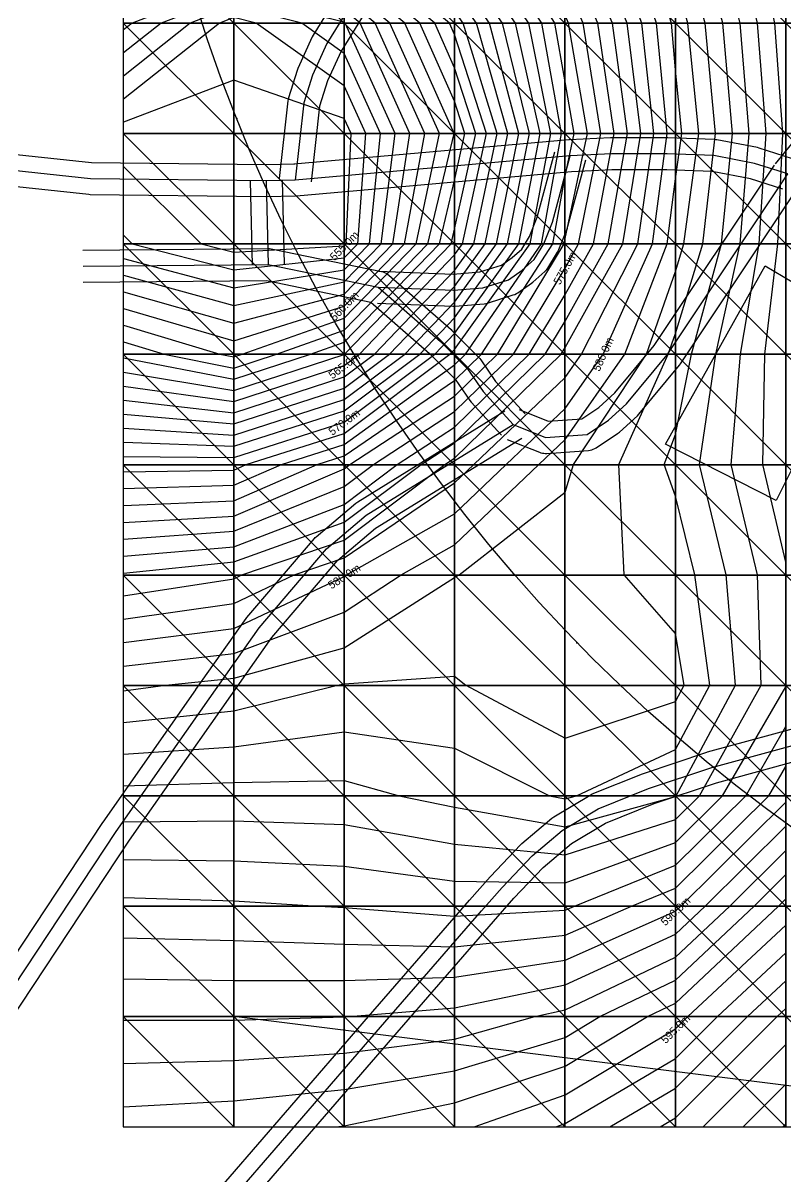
# Model space of a CAD drawing. Header units: metres. Extents: x -746 to 502, y -636 to 300.
# Drawn here: x -318.8 to -175.9, y -309.4 to -93.1 of the extents above; entities that cross this region are included whole.
import ezdxf
from ezdxf.enums import TextEntityAlignment as Align

# ---------------------------------------------------------------- set-up
doc = ezdxf.new("R2010")
doc.units = ezdxf.units.M
for name, color, linetype in [('TOPO_ANNO_CONT', 7, 'Continuous'), ('TOPO_AOI', 6, 'Continuous'), ('TOPO_BLDG', 1, 'Continuous'), ('TOPO_CONT_MAJR', 7, 'Continuous'), ('TOPO_CONT_MINR', 249, 'Continuous'), ('TOPO_ELEV', 9, 'Continuous'), ('TOPO_HYDR_BASN', 140, 'Continuous'), ('TOPO_HYDR_STRM', 5, 'Continuous'), ('TOPO_ROAD', 3, 'Continuous')]:
    doc.layers.add(name, color=color, linetype=linetype)

msp = doc.modelspace()

# ---------------------------------------------------------------- linework, layer by layer
at = {"layer": 'TIN_SURFACE', "color": 252}
for points in [[(-300.02, -93.11, 559.3), (-279.33, -93.11, 555.51), (-300.02, -72.42, 567.17)], [(-279.33, -93.11, 555.51), (-279.33, -72.42, 565.35), (-300.02, -72.42, 567.17)], [(-279.33, -93.11, 555.51), (-258.64, -93.11, 557.93), (-279.33, -72.42, 565.35)], [(-258.64, -93.11, 557.93), (-258.64, -72.42, 566.75), (-279.33, -72.42, 565.35)], [(-258.64, -93.11, 557.93), (-237.95, -93.11, 565.34), (-258.64, -72.42, 566.75)], [(-237.95, -93.11, 565.34), (-237.95, -72.42, 571.23), (-258.64, -72.42, 566.75)], [(-237.95, -93.11, 565.34), (-217.26, -93.11, 573.77), (-237.95, -72.42, 571.23)], [(-217.26, -93.11, 573.77), (-217.26, -72.42, 577.11), (-237.95, -72.42, 571.23)], [(-217.26, -93.11, 573.77), (-196.57, -93.11, 581.28), (-217.26, -72.42, 577.11)], [(-196.57, -93.11, 581.28), (-196.57, -72.42, 583.13), (-217.26, -72.42, 577.11)], [(-196.57, -93.11, 581.28), (-175.87, -93.11, 587.65), (-196.57, -72.42, 583.13)], [(-175.87, -93.11, 587.65), (-175.87, -72.42, 588.78), (-196.57, -72.42, 583.13)], [(-175.87, -93.11, 587.65), (-155.18, -93.11, 593.16), (-175.87, -72.42, 588.78)], [(-155.18, -93.11, 593.16), (-155.18, -72.42, 593.94), (-175.87, -72.42, 588.78)], [(-300.02, -113.8, 554.52), (-279.33, -113.8, 554.53), (-300.02, -93.11, 559.3)], [(-279.33, -113.8, 554.53), (-279.33, -93.11, 555.51), (-300.02, -93.11, 559.3)], [(-279.33, -113.8, 554.53), (-258.64, -113.8, 554.54), (-279.33, -93.11, 555.51)], [(-258.64, -113.8, 554.54), (-258.64, -93.11, 557.93), (-279.33, -93.11, 555.51)], [(-258.64, -113.8, 554.54), (-237.95, -113.8, 562.03), (-258.64, -93.11, 557.93)], [(-237.95, -113.8, 562.03), (-237.95, -93.11, 565.34), (-258.64, -93.11, 557.93)], [(-237.95, -113.8, 562.03), (-217.26, -113.8, 572.32), (-237.95, -93.11, 565.34)], [(-217.26, -113.8, 572.32), (-217.26, -93.11, 573.77), (-237.95, -93.11, 565.34)], [(-217.26, -113.8, 572.32), (-196.57, -113.8, 580.62), (-217.26, -93.11, 573.77)], [(-196.57, -113.8, 580.62), (-196.57, -93.11, 581.28), (-217.26, -93.11, 573.77)], [(-196.57, -113.8, 580.62), (-175.87, -113.8, 587.18), (-196.57, -93.11, 581.28)], [(-175.87, -113.8, 587.18), (-175.87, -93.11, 587.65), (-196.57, -93.11, 581.28)], [(-175.87, -113.8, 587.18), (-155.18, -113.8, 592.75), (-175.87, -93.11, 587.65)], [(-155.18, -113.8, 592.75), (-155.18, -93.11, 593.16), (-175.87, -93.11, 587.65)], [(-300.02, -134.49, 556.13), (-279.33, -134.49, 554.53), (-300.02, -113.8, 554.52)], [(-279.33, -134.49, 554.53), (-279.33, -113.8, 554.53), (-300.02, -113.8, 554.52)], [(-279.33, -134.49, 554.53), (-258.64, -134.49, 554.84), (-279.33, -113.8, 554.53)], [(-258.64, -134.49, 554.84), (-258.64, -113.8, 554.54), (-279.33, -113.8, 554.53)], [(-258.64, -134.49, 554.84), (-237.95, -134.49, 564.3), (-258.64, -113.8, 554.54)], [(-237.95, -134.49, 564.3), (-237.95, -113.8, 562.03), (-258.64, -113.8, 554.54)], [(-237.95, -134.49, 564.3), (-217.26, -134.49, 574.09), (-237.95, -113.8, 562.03)], [(-217.26, -134.49, 574.09), (-217.26, -113.8, 572.32), (-237.95, -113.8, 562.03)], [(-217.26, -134.49, 574.09), (-196.57, -134.49, 581.55), (-217.26, -113.8, 572.32)], [(-196.57, -134.49, 581.55), (-196.57, -113.8, 580.62), (-217.26, -113.8, 572.32)], [(-196.57, -134.49, 581.55), (-175.87, -134.49, 587.43), (-196.57, -113.8, 580.62)], [(-175.87, -134.49, 587.43), (-175.87, -113.8, 587.18), (-196.57, -113.8, 580.62)], [(-175.87, -134.49, 587.43), (-155.18, -134.49, 592.68), (-175.87, -113.8, 587.18)], [(-155.18, -134.49, 592.68), (-155.18, -113.8, 592.75), (-175.87, -113.8, 587.18)], [(-300.02, -155.18, 562.73), (-279.33, -155.18, 560.75), (-300.02, -134.49, 556.13)], [(-279.33, -155.18, 560.75), (-279.33, -134.49, 554.53), (-300.02, -134.49, 556.13)], [(-279.33, -155.18, 560.75), (-258.64, -155.18, 563.99), (-279.33, -134.49, 554.53)], [(-258.64, -155.18, 563.99), (-258.64, -134.49, 554.84), (-279.33, -134.49, 554.53)], [(-258.64, -155.18, 563.99), (-237.95, -155.18, 571.31), (-258.64, -134.49, 554.84)], [(-237.95, -155.18, 571.31), (-237.95, -134.49, 564.3), (-258.64, -134.49, 554.84)], [(-237.95, -155.18, 571.31), (-217.26, -155.18, 578.25), (-237.95, -134.49, 564.3)], [(-217.26, -155.18, 578.25), (-217.26, -134.49, 574.09), (-237.95, -134.49, 564.3)], [(-217.26, -155.18, 578.25), (-196.57, -155.18, 583.34), (-217.26, -134.49, 574.09)], [(-196.57, -155.18, 583.34), (-196.57, -134.49, 581.55), (-217.26, -134.49, 574.09)], [(-196.57, -155.18, 583.34), (-175.87, -155.18, 587.87), (-196.57, -134.49, 581.55)], [(-175.87, -155.18, 587.87), (-175.87, -134.49, 587.43), (-196.57, -134.49, 581.55)], [(-175.87, -155.18, 587.87), (-155.18, -155.18, 592.7), (-175.87, -134.49, 587.43)], [(-155.18, -155.18, 592.7), (-155.18, -134.49, 592.68), (-175.87, -134.49, 587.43)], [(-300.02, -175.88, 570.58), (-279.33, -175.88, 570.65), (-300.02, -155.18, 562.73)], [(-279.33, -175.88, 570.65), (-279.33, -155.18, 560.75), (-300.02, -155.18, 562.73)], [(-279.33, -175.88, 570.65), (-258.64, -175.88, 573.77), (-279.33, -155.18, 560.75)], [(-258.64, -175.88, 573.77), (-258.64, -155.18, 563.99), (-279.33, -155.18, 560.75)], [(-258.64, -175.88, 573.77), (-237.95, -175.88, 578.41), (-258.64, -155.18, 563.99)], [(-237.95, -175.88, 578.41), (-237.95, -155.18, 571.31), (-258.64, -155.18, 563.99)], [(-237.95, -175.88, 578.41), (-217.26, -175.88, 581.81), (-237.95, -155.18, 571.31)], [(-217.26, -175.88, 581.81), (-217.26, -155.18, 578.25), (-237.95, -155.18, 571.31)], [(-217.26, -175.88, 581.81), (-196.57, -175.88, 584.25), (-217.26, -155.18, 578.25)], [(-196.57, -175.88, 584.25), (-196.57, -155.18, 583.34), (-217.26, -155.18, 578.25)], [(-196.57, -175.88, 584.25), (-175.87, -175.88, 587.72), (-196.57, -155.18, 583.34)], [(-175.87, -175.88, 587.72), (-175.87, -155.18, 587.87), (-196.57, -155.18, 583.34)], [(-175.87, -175.88, 587.72), (-155.18, -175.88, 592.59), (-175.87, -155.18, 587.87)], [(-155.18, -175.88, 592.59), (-155.18, -155.18, 592.7), (-175.87, -155.18, 587.87)], [(-300.02, -196.57, 577.11), (-279.33, -196.57, 577.85), (-300.02, -175.88, 570.58)], [(-279.33, -196.57, 577.85), (-279.33, -175.88, 570.65), (-300.02, -175.88, 570.58)], [(-279.33, -196.57, 577.85), (-258.64, -196.57, 579.96), (-279.33, -175.88, 570.65)], [(-258.64, -196.57, 579.96), (-258.64, -175.88, 573.77), (-279.33, -175.88, 570.65)], [(-258.64, -196.57, 579.96), (-237.95, -196.57, 581.98), (-258.64, -175.88, 573.77)], [(-237.95, -196.57, 581.98), (-237.95, -175.88, 578.41), (-258.64, -175.88, 573.77)], [(-237.95, -196.57, 581.98), (-217.26, -196.57, 582.56), (-237.95, -175.88, 578.41)], [(-217.26, -196.57, 582.56), (-217.26, -175.88, 581.81), (-237.95, -175.88, 578.41)], [(-217.26, -196.57, 582.56), (-196.57, -196.57, 583.38), (-217.26, -175.88, 581.81)], [(-196.57, -196.57, 583.38), (-196.57, -175.88, 584.25), (-217.26, -175.88, 581.81)], [(-196.57, -196.57, 583.38), (-175.87, -196.57, 586.9), (-196.57, -175.88, 584.25)], [(-175.87, -196.57, 586.9), (-175.87, -175.88, 587.72), (-196.57, -175.88, 584.25)], [(-175.87, -196.57, 586.9), (-155.18, -196.57, 592.6), (-175.87, -175.88, 587.72)], [(-155.18, -196.57, 592.6), (-155.18, -175.88, 592.59), (-175.87, -175.88, 587.72)], [(-300.02, -217.26, 581.82), (-279.33, -217.26, 582.29), (-300.02, -196.57, 577.11)], [(-279.33, -217.26, 582.29), (-279.33, -196.57, 577.85), (-300.02, -196.57, 577.11)], [(-279.33, -217.26, 582.29), (-258.64, -217.26, 583.05), (-279.33, -196.57, 577.85)], [(-258.64, -217.26, 583.05), (-258.64, -196.57, 579.96), (-279.33, -196.57, 577.85)], [(-258.64, -217.26, 583.05), (-237.95, -217.26, 583.09), (-258.64, -196.57, 579.96)], [(-237.95, -217.26, 583.09), (-237.95, -196.57, 581.98), (-258.64, -196.57, 579.96)], [(-237.95, -217.26, 583.09), (-217.26, -217.26, 582.19), (-237.95, -196.57, 581.98)], [(-217.26, -217.26, 582.19), (-217.26, -196.57, 582.56), (-237.95, -196.57, 581.98)], [(-217.26, -217.26, 582.19), (-196.57, -217.26, 582.66), (-217.26, -196.57, 582.56)], [(-196.57, -217.26, 582.66), (-196.57, -196.57, 583.38), (-217.26, -196.57, 582.56)], [(-196.57, -217.26, 582.66), (-175.87, -217.26, 586.97), (-196.57, -196.57, 583.38)], [(-175.87, -217.26, 586.97), (-175.87, -196.57, 586.9), (-196.57, -196.57, 583.38)], [(-175.87, -217.26, 586.97), (-155.18, -217.26, 593.69), (-175.87, -196.57, 586.9)], [(-155.18, -217.26, 593.69), (-155.18, -196.57, 592.6), (-175.87, -196.57, 586.9)], [(-300.02, -237.95, 585.31), (-279.33, -237.95, 585.37), (-300.02, -217.26, 581.82)], [(-279.33, -237.95, 585.37), (-279.33, -217.26, 582.29), (-300.02, -217.26, 581.82)], [(-279.33, -237.95, 585.37), (-258.64, -237.95, 585.31), (-279.33, -217.26, 582.29)], [(-258.64, -237.95, 585.31), (-258.64, -217.26, 583.05), (-279.33, -217.26, 582.29)], [(-258.64, -237.95, 585.31), (-237.95, -237.95, 584.69), (-258.64, -217.26, 583.05)], [(-237.95, -237.95, 584.69), (-237.95, -217.26, 583.09), (-258.64, -217.26, 583.05)], [(-237.95, -237.95, 584.69), (-217.26, -237.95, 583.89), (-237.95, -217.26, 583.09)], [(-217.26, -237.95, 583.89), (-217.26, -217.26, 582.19), (-237.95, -217.26, 583.09)], [(-217.26, -237.95, 583.89), (-196.57, -237.95, 584.97), (-217.26, -217.26, 582.19)], [(-196.57, -237.95, 584.97), (-196.57, -217.26, 582.66), (-217.26, -217.26, 582.19)], [(-196.57, -237.95, 584.97), (-175.87, -237.95, 589.73), (-196.57, -217.26, 582.66)], [(-175.87, -237.95, 589.73), (-175.87, -217.26, 586.97), (-196.57, -217.26, 582.66)], [(-175.87, -237.95, 589.73), (-155.18, -237.95, 596.46), (-175.87, -217.26, 586.97)], [(-155.18, -237.95, 596.46), (-155.18, -217.26, 593.69), (-175.87, -217.26, 586.97)], [(-300.02, -258.64, 588.23), (-279.33, -258.64, 588.13), (-300.02, -237.95, 585.31)], [(-279.33, -258.64, 588.13), (-279.33, -237.95, 585.37), (-300.02, -237.95, 585.31)], [(-279.33, -258.64, 588.13), (-258.64, -258.64, 587.96), (-279.33, -237.95, 585.37)], [(-258.64, -258.64, 587.96), (-258.64, -237.95, 585.31), (-279.33, -237.95, 585.37)], [(-258.64, -258.64, 587.96), (-237.95, -258.64, 587.67), (-258.64, -237.95, 585.31)], [(-237.95, -258.64, 587.67), (-237.95, -237.95, 584.69), (-258.64, -237.95, 585.31)], [(-237.95, -258.64, 587.67), (-217.26, -258.64, 587.83), (-237.95, -237.95, 584.69)], [(-217.26, -258.64, 587.83), (-217.26, -237.95, 583.89), (-237.95, -237.95, 584.69)], [(-217.26, -258.64, 587.83), (-196.57, -258.64, 589.78), (-217.26, -237.95, 583.89)], [(-196.57, -258.64, 589.78), (-196.57, -237.95, 584.97), (-217.26, -237.95, 583.89)], [(-196.57, -258.64, 589.78), (-175.87, -258.64, 594.31), (-196.57, -237.95, 584.97)], [(-175.87, -258.64, 594.31), (-175.87, -237.95, 589.73), (-196.57, -237.95, 584.97)], [(-175.87, -258.64, 594.31), (-155.18, -258.64, 599.74), (-175.87, -237.95, 589.73)], [(-155.18, -258.64, 599.74), (-155.18, -237.95, 596.46), (-175.87, -237.95, 589.73)], [(-300.02, -279.33, 590.92), (-279.33, -279.33, 590.91), (-300.02, -258.64, 588.23)], [(-279.33, -279.33, 590.91), (-279.33, -258.64, 588.13), (-300.02, -258.64, 588.23)], [(-279.33, -279.33, 590.91), (-258.64, -279.33, 590.99), (-279.33, -258.64, 588.13)], [(-258.64, -279.33, 590.99), (-258.64, -258.64, 587.96), (-279.33, -258.64, 588.13)], [(-258.64, -279.33, 590.99), (-237.95, -279.33, 591.29), (-258.64, -258.64, 587.96)], [(-237.95, -279.33, 591.29), (-237.95, -258.64, 587.67), (-258.64, -258.64, 587.96)], [(-237.95, -279.33, 591.29), (-217.26, -279.33, 592.27), (-237.95, -258.64, 587.67)], [(-217.26, -279.33, 592.27), (-217.26, -258.64, 587.83), (-237.95, -258.64, 587.67)], [(-217.26, -279.33, 592.27), (-196.57, -279.33, 594.58), (-217.26, -258.64, 587.83)], [(-196.57, -279.33, 594.58), (-196.57, -258.64, 589.78), (-217.26, -258.64, 587.83)], [(-196.57, -279.33, 594.58), (-175.87, -279.33, 598.29), (-196.57, -258.64, 589.78)], [(-175.87, -279.33, 598.29), (-175.87, -258.64, 594.31), (-196.57, -258.64, 589.78)], [(-175.87, -279.33, 598.29), (-155.18, -279.33, 601.95), (-175.87, -258.64, 594.31)], [(-155.18, -279.33, 601.95), (-155.18, -258.64, 599.74), (-175.87, -258.64, 594.31)], [(-300.02, -300.02, 593.47), (-279.33, -300.02, 593.65), (-300.02, -279.33, 590.92)], [(-279.33, -300.02, 593.65), (-279.33, -279.33, 590.91), (-300.02, -279.33, 590.92)], [(-279.33, -300.02, 593.65), (-258.64, -300.02, 594.03), (-279.33, -279.33, 590.91)], [(-258.64, -300.02, 594.03), (-258.64, -279.33, 590.99), (-279.33, -279.33, 590.91)], [(-258.64, -300.02, 594.03), (-237.95, -300.02, 594.76), (-258.64, -279.33, 590.99)], [(-237.95, -300.02, 594.76), (-237.95, -279.33, 591.29), (-258.64, -279.33, 590.99)], [(-237.95, -300.02, 594.76), (-217.26, -300.02, 596.11), (-237.95, -279.33, 591.29)], [(-217.26, -300.02, 596.11), (-217.26, -279.33, 592.27), (-237.95, -279.33, 591.29)], [(-217.26, -300.02, 596.11), (-196.57, -300.02, 598.3), (-217.26, -279.33, 592.27)], [(-196.57, -300.02, 598.3), (-196.57, -279.33, 594.58), (-217.26, -279.33, 592.27)], [(-196.57, -300.02, 598.3), (-175.87, -300.02, 601.08), (-196.57, -279.33, 594.58)], [(-175.87, -300.02, 601.08), (-175.87, -279.33, 598.29), (-196.57, -279.33, 594.58)], [(-175.87, -300.02, 601.08), (-155.18, -300.02, 603.45), (-175.87, -279.33, 598.29)], [(-155.18, -300.02, 603.45), (-155.18, -279.33, 601.95), (-175.87, -279.33, 598.29)]]:
    msp.add_3dface(points, dxfattribs=at)
at = {"layer": 'TOPO_AOI', "color": 6}
msp.add_circle((0, 0), 300, dxfattribs=at)
at = {"layer": 'TOPO_BLDG', "color": 1, "elevation": 602.37}
msp.add_lwpolyline([(-198.44, -172.02), (-179.74, -138.59), (-161.19, -149.58), (-177.71, -182.62), (-198.44, -172.02)], close=True, dxfattribs=at)
at = {"layer": 'TOPO_CONT_MAJR', "color": 7, "lineweight": 30}
for points, elevation in [([(-238.88, -93.1), (-258.62, -76.52), (-279.31, -73.15), (-300, -78.12)], 565), ([(-213.86, -93.1), (-217.24, -85.5), (-224.66, -72.41)], 575), ([(-200.08, -93.1), (-207.32, -72.41)], 580), ([(-184.46, -93.1), (-189.72, -72.41)], 585), ([(-226.5, -93.1), (-237.93, -76.72)], 570), ([(-252.85, -93.1), (-258.62, -88.26), (-279.31, -83.66), (-300, -91.25)], 560), ([(-243.54, -113.79), (-252.85, -93.1)], 560), ([(-237.93, -95.22), (-238.88, -93.1)], 565), ([(-221.9, -113.79), (-226.5, -93.1)], 570), ([(-210.55, -113.79), (-213.86, -93.1)], 575), ([(-198.09, -113.79), (-200.08, -93.1)], 580), ([(-182.73, -113.79), (-184.46, -93.1)], 585), ([(-231.96, -113.79), (-237.93, -95.22)], 565), ([(-257.34, -113.79), (-258.62, -110.97), (-279.31, -103.78), (-300, -111.7)], 555), ([(-300, -120.01), (-285.43, -134.48), (-279.31, -136.06), (-258.62, -134.84), (-258.27, -134.48), (-257.34, -113.79)], 555), ([(-300, -146.61), (-279.31, -152.68), (-258.62, -146.15), (-247.34, -134.48), (-243.54, -113.79)], 560), ([(-237.93, -136.55), (-236.45, -134.48), (-231.96, -113.79)], 565), ([(-237.93, -151.31), (-225.88, -134.48), (-221.9, -113.79)], 570), ([(-237.93, -165.93), (-226.93, -155.17), (-217.24, -139.02), (-214.71, -134.48), (-210.55, -113.79)], 575), ([(-228.25, -175.86), (-217.24, -165.33), (-210.13, -155.17), (-200.85, -134.48), (-198.09, -113.79)], 580), ([(-192.08, -175.86), (-188.97, -155.17), (-184.41, -134.48), (-182.73, -113.79)], 585), ([(-300, -161.15), (-279.31, -164.06), (-258.62, -157.31), (-255.76, -155.17), (-237.93, -136.55)], 565), ([(-300, -174.33), (-279.31, -174.51), (-258.62, -167.89), (-241.63, -155.17), (-237.93, -151.31)], 570), ([(-253.13, -175.86), (-237.93, -165.93)], 575), ([(-300, -189.86), (-279.31, -188.37), (-258.62, -179.98), (-253.13, -175.86)], 575), ([(-237.93, -185.1), (-228.25, -175.86)], 580), ([(-196.41, -237.93), (-185.31, -217.24), (-187.05, -196.55), (-192.08, -175.86)], 585), ([(-300, -209.23), (-279.31, -206.59), (-258.62, -196.82), (-258.2, -196.55), (-237.93, -185.1)], 580), ([(-300, -236.08), (-279.31, -235.47), (-258.62, -235.09), (-248.3, -237.93)], 585), ([(-248.3, -237.93), (-237.93, -240.1)], 585), ([(-237.93, -240.1), (-217.24, -243.77), (-196.55, -238.07), (-196.41, -237.93)], 585), ([(-237.93, -271.95), (-217.24, -268.73), (-196.55, -259.59), (-195.53, -258.62), (-175.86, -239.13)], 590), ([(-234.28, -300), (-217.24, -294.01), (-196.55, -281.63), (-194.23, -279.31), (-175.86, -262.22)], 595), ([(-300, -272.26), (-279.31, -272.54), (-258.62, -272.56), (-237.93, -271.95)], 590), ([(-183.89, -300), (-175.86, -292)], 600)]:
    msp.add_lwpolyline(points, dxfattribs=dict(at, elevation=elevation))
at = {"layer": 'TOPO_CONT_MINR', "color": 249}
for points, elevation in [([(-224.04, -93.1), (-237.93, -73.21)], 571), ([(-221.59, -93.1), (-235.21, -72.41)], 572), ([(-219.14, -93.1), (-231.69, -72.41)], 573), ([(-216.62, -93.1), (-217.24, -91.7), (-228.18, -72.41)], 574), ([(-211.11, -93.1), (-217.24, -79.29), (-221.14, -72.41)], 576), ([(-208.35, -93.1), (-217.24, -73.09), (-217.63, -72.41)], 577), ([(-205.59, -93.1), (-214.18, -72.41)], 578), ([(-202.84, -93.1), (-210.75, -72.41)], 579), ([(-197.33, -93.1), (-203.88, -72.41)], 581), ([(-194.21, -93.1), (-196.55, -85.08), (-200.45, -72.41)], 582), ([(-190.96, -93.1), (-196.55, -73.92), (-197.01, -72.41)], 583), ([(-187.71, -93.1), (-193.38, -72.41)], 584), ([(-181.21, -93.1), (-186.05, -72.41)], 586), ([(-177.96, -93.1), (-182.39, -72.41)], 587), ([(-241.67, -93.1), (-258.62, -78.87), (-279.31, -75.25), (-300, -80.75)], 564), ([(-244.47, -93.1), (-258.62, -81.22), (-279.31, -77.35), (-300, -83.38)], 563), ([(-247.26, -93.1), (-258.62, -83.56), (-279.31, -79.46), (-300, -86)], 562), ([(-250.05, -93.1), (-258.62, -85.91), (-279.31, -81.56), (-300, -88.63)], 561), ([(-228.95, -93.1), (-237.93, -80.24)], 569), ([(-231.4, -93.1), (-237.93, -83.75)], 568), ([(-255.64, -93.1), (-258.62, -90.6), (-279.31, -85.76), (-298.38, -93.1)], 559), ([(-258.44, -93.1), (-258.62, -92.95), (-279.31, -87.86), (-292.92, -93.1)], 558), ([(-233.86, -93.1), (-237.93, -87.26)], 567), ([(-266.58, -93.1), (-279.31, -89.96), (-287.47, -93.1)], 557), ([(-236.31, -93.1), (-237.93, -90.78)], 566), ([(-275.1, -93.1), (-279.31, -92.07), (-282.01, -93.1)], 556), ([(-282.01, -93.1), (-300, -107.37)], 556), ([(-287.47, -93.1), (-300, -103.04)], 557), ([(-292.92, -93.1), (-300, -98.71)], 558), ([(-298.38, -93.1), (-300, -94.38)], 559), ([(-254.58, -113.79), (-258.62, -104.88), (-275.1, -93.1)], 556), ([(-251.82, -113.79), (-258.62, -98.79), (-266.58, -93.1)], 557), ([(-249.06, -113.79), (-258.44, -93.1)], 558), ([(-246.3, -113.79), (-255.64, -93.1)], 559), ([(-240.78, -113.79), (-250.05, -93.1)], 561), ([(-238.02, -113.79), (-247.26, -93.1)], 562), ([(-237.93, -107.74), (-244.47, -93.1)], 563), ([(-237.93, -101.48), (-241.67, -93.1)], 564), ([(-229.95, -113.79), (-236.31, -93.1)], 566), ([(-227.94, -113.79), (-233.86, -93.1)], 567), ([(-225.93, -113.79), (-231.4, -93.1)], 568), ([(-223.91, -113.79), (-228.95, -93.1)], 569), ([(-219.89, -113.79), (-224.04, -93.1)], 571), ([(-217.88, -113.79), (-221.59, -93.1)], 572), ([(-215.54, -113.79), (-217.24, -104.09), (-219.14, -93.1)], 573), ([(-213.05, -113.79), (-216.62, -93.1)], 574), ([(-208.06, -113.79), (-211.11, -93.1)], 576), ([(-205.57, -113.79), (-208.35, -93.1)], 577), ([(-203.07, -113.79), (-205.59, -93.1)], 578), ([(-200.58, -113.79), (-202.84, -93.1)], 579), ([(-195.34, -113.79), (-196.55, -101.85), (-197.33, -93.1)], 581), ([(-192.19, -113.79), (-194.21, -93.1)], 582), ([(-189.04, -113.79), (-190.96, -93.1)], 583), ([(-185.89, -113.79), (-187.71, -93.1)], 584), ([(-179.58, -113.79), (-181.21, -93.1)], 586), ([(-176.43, -113.79), (-177.96, -93.1)], 587), ([(-233.97, -113.79), (-237.93, -101.48)], 564), ([(-235.99, -113.79), (-237.93, -107.74)], 563), ([(-300, -132.83), (-298.34, -134.48), (-279.31, -139.38), (-258.62, -137.1), (-256.09, -134.48), (-254.58, -113.79)], 556), ([(-300, -137.21), (-279.31, -142.71), (-258.62, -139.37), (-253.9, -134.48), (-251.82, -113.79)], 557), ([(-300, -140.35), (-279.31, -146.03), (-258.62, -141.63), (-251.71, -134.48), (-249.06, -113.79)], 558), ([(-300, -143.48), (-279.31, -149.35), (-258.62, -143.89), (-249.52, -134.48), (-246.3, -113.79)], 559), ([(-300, -149.75), (-281.91, -155.17), (-279.31, -155.69), (-277.72, -155.17), (-258.62, -148.41), (-245.15, -134.48), (-240.78, -113.79)], 561), ([(-300, -152.88), (-292.36, -155.17), (-279.31, -157.78), (-271.33, -155.17), (-258.62, -150.67), (-242.96, -134.48), (-238.02, -113.79)], 562), ([(-237.93, -122.61), (-235.99, -113.79)], 563), ([(-237.93, -131.74), (-233.97, -113.79)], 564), ([(-237.93, -139.5), (-234.34, -134.48), (-229.95, -113.79)], 566), ([(-237.93, -142.45), (-232.22, -134.48), (-227.94, -113.79)], 567), ([(-237.93, -145.4), (-230.11, -134.48), (-225.93, -113.79)], 568), ([(-237.93, -148.36), (-228, -134.48), (-223.91, -113.79)], 569), ([(-237.93, -154.26), (-223.77, -134.48), (-219.89, -113.79)], 571), ([(-237.93, -157.19), (-235.87, -155.17), (-221.65, -134.48), (-217.88, -113.79)], 572), ([(-237.93, -160.1), (-232.89, -155.17), (-219.54, -134.48), (-217.24, -121.78), (-215.54, -113.79)], 573), ([(-237.93, -163.02), (-229.91, -155.17), (-217.42, -134.48), (-217.24, -133.47), (-213.05, -113.79)], 574), ([(-237.93, -168.85), (-223.95, -155.17), (-217.24, -143.99), (-211.94, -134.48), (-208.06, -113.79)], 576), ([(-237.93, -171.76), (-220.97, -155.17), (-217.24, -148.96), (-209.17, -134.48), (-205.57, -113.79)], 577), ([(-237.93, -174.68), (-217.99, -155.17), (-217.24, -153.93), (-206.4, -134.48), (-203.07, -113.79)], 578), ([(-234.33, -175.86), (-217.24, -159.52), (-214.19, -155.17), (-203.63, -134.48), (-200.58, -113.79)], 579), ([(-222.18, -175.86), (-217.24, -171.14), (-206.06, -155.17), (-198.08, -134.48), (-196.55, -122.27), (-195.34, -113.79)], 581), ([(-215.65, -175.86), (-201.99, -155.17), (-196.55, -139.67), (-194.98, -134.48), (-192.19, -113.79)], 582), ([(-207.16, -175.86), (-197.93, -155.17), (-196.55, -151.26), (-191.45, -134.48), (-189.04, -113.79)], 583), ([(-198.67, -175.86), (-196.55, -170.2), (-193.53, -155.17), (-187.93, -134.48), (-185.89, -113.79)], 584), ([(-186.13, -175.86), (-184.4, -155.17), (-180.88, -134.48), (-179.58, -113.79)], 586), ([(-180.17, -175.86), (-179.84, -155.17), (-177.36, -134.48), (-176.43, -113.79)], 587), ([(-300, -155.88), (-279.31, -159.88), (-264.94, -155.17), (-258.62, -152.94), (-240.78, -134.48), (-237.93, -122.61)], 563), ([(-300, -158.52), (-279.31, -161.97), (-258.62, -155.2), (-258.59, -155.17), (-238.59, -134.48), (-237.93, -131.74)], 564), ([(-300, -163.79), (-279.31, -166.15), (-258.62, -159.43), (-252.94, -155.17), (-237.93, -139.5)], 566), ([(-300, -166.42), (-279.31, -168.24), (-258.62, -161.54), (-250.11, -155.17), (-237.93, -142.45)], 567), ([(-300, -169.06), (-279.31, -170.33), (-258.62, -163.66), (-247.28, -155.17), (-237.93, -145.4)], 568), ([(-300, -171.69), (-279.31, -172.42), (-258.62, -165.77), (-244.46, -155.17), (-237.93, -148.36)], 569), ([(-276.96, -175.86), (-258.62, -170.01), (-238.8, -155.17), (-237.93, -154.26)], 571), ([(-270.34, -175.86), (-258.62, -172.12), (-237.93, -157.19)], 572), ([(-263.71, -175.86), (-258.62, -174.24), (-237.93, -160.1)], 573), ([(-257.58, -175.86), (-237.93, -163.02)], 574), ([(-248.67, -175.86), (-237.93, -168.85)], 576), ([(-244.21, -175.86), (-237.93, -171.76)], 577), ([(-239.75, -175.86), (-237.93, -174.68)], 578), ([(-300, -177.19), (-279.31, -176.88), (-276.96, -175.86)], 571), ([(-300, -180.36), (-279.31, -179.75), (-270.34, -175.86)], 572), ([(-300, -183.53), (-279.31, -182.63), (-263.71, -175.86)], 573), ([(-300, -186.7), (-279.31, -185.5), (-258.62, -176.64), (-257.58, -175.86)], 574), ([(-300, -193.03), (-279.31, -191.25), (-258.62, -183.32), (-248.67, -175.86)], 576), ([(-300, -196.2), (-279.31, -194.12), (-258.62, -186.66), (-244.21, -175.86)], 577), ([(-300, -200.46), (-279.31, -197.27), (-277.8, -196.55), (-258.62, -190), (-239.75, -175.86)], 578), ([(-237.93, -179.3), (-234.33, -175.86)], 579), ([(-237.93, -190.89), (-222.18, -175.86)], 581), ([(-237.93, -197), (-237.07, -196.55), (-217.24, -181.05), (-215.65, -175.86)], 582), ([(-237.93, -215.55), (-235.84, -217.24), (-217.24, -227.13), (-196.55, -220.27), (-194.93, -217.24), (-196.55, -207.54), (-206.16, -196.55), (-207.16, -175.86)], 583), ([(-215.08, -237.93), (-196.55, -229.25), (-190.12, -217.24), (-192.92, -196.55), (-196.55, -181.81), (-198.67, -175.86)], 584), ([(-192.07, -237.93), (-180.51, -217.24), (-181.17, -196.55), (-186.13, -175.86)], 586), ([(-175.86, -194.14), (-180.17, -175.86)], 587), ([(-300, -204.85), (-279.31, -201.93), (-268.01, -196.55), (-258.62, -193.35), (-237.93, -179.3)], 579), ([(-300, -213.62), (-279.31, -211.25), (-258.62, -203.53), (-247.94, -196.55), (-237.93, -190.89)], 581), ([(-300, -218.28), (-292.11, -217.24), (-279.31, -215.91), (-258.62, -210.23), (-237.93, -197)], 582), ([(-300, -224.21), (-279.31, -222.04), (-259.89, -217.24), (-258.62, -216.93), (-237.93, -215.55)], 583), ([(-187.73, -237.93), (-175.86, -217.5)], 587), ([(-300, -230.15), (-279.31, -228.76), (-258.62, -225.95), (-237.93, -229.02)], 584), ([(-183.39, -237.93), (-175.86, -224.97)], 588), ([(-237.93, -229.02), (-220.15, -237.93)], 584), ([(-179.05, -237.93), (-175.86, -232.44)], 589), ([(-237.93, -247.03), (-217.24, -249.01), (-196.55, -242.38), (-192.07, -237.93)], 586), ([(-237.93, -253.97), (-217.24, -254.26), (-196.55, -246.68), (-187.73, -237.93)], 587), ([(-237.93, -260.51), (-217.24, -259.41), (-215.45, -258.62), (-196.55, -250.98), (-183.39, -237.93)], 588), ([(-237.93, -266.23), (-217.24, -264.07), (-204.81, -258.62), (-196.55, -255.28), (-179.05, -237.93)], 589), ([(-220.15, -237.93), (-217.24, -238.52), (-215.08, -237.93)], 584), ([(-300, -242.81), (-279.31, -242.67), (-258.62, -243.31), (-237.93, -247.03)], 586), ([(-237.93, -277.67), (-217.24, -273.4), (-196.55, -263.89), (-190.96, -258.62), (-175.86, -243.66)], 591), ([(-237.93, -283.56), (-222.89, -279.31), (-217.24, -278.06), (-196.55, -268.19), (-186.4, -258.62), (-175.86, -248.18)], 592), ([(-300, -249.9), (-279.31, -250.15), (-258.62, -251.12), (-237.93, -253.97)], 587), ([(-237.93, -289.51), (-217.24, -283.25), (-210.7, -279.31), (-196.55, -272.5), (-181.83, -258.62), (-175.86, -252.71)], 593), ([(-300, -257), (-279.31, -257.63), (-263.4, -258.62), (-258.62, -258.89), (-237.93, -260.51)], 588), ([(-237.93, -295.47), (-217.24, -288.63), (-201.77, -279.31), (-196.55, -276.8), (-177.27, -258.62), (-175.86, -257.23)], 594), ([(-300, -264.56), (-279.31, -265.09), (-258.62, -265.73), (-237.93, -266.23)], 589), ([(-218.98, -300), (-217.24, -299.39), (-196.55, -287.19), (-188.65, -279.31), (-175.86, -267.41)], 596), ([(-208.86, -300), (-196.55, -292.76), (-183.07, -279.31), (-175.86, -272.61)], 597), ([(-300, -279.99), (-279.31, -280), (-258.62, -279.4), (-257.7, -279.31), (-237.93, -277.67)], 591), ([(-199.4, -300), (-196.55, -298.32), (-177.49, -279.31), (-175.86, -277.8)], 598), ([(-300, -288.11), (-279.31, -287.56), (-258.62, -286.2), (-237.93, -283.56)], 592), ([(-191.34, -300), (-175.86, -284.58)], 599), ([(-300, -296.22), (-279.31, -295.12), (-258.62, -293.01), (-237.93, -289.51)], 593), ([(-260.12, -300), (-258.62, -299.81), (-237.93, -295.47)], 594), ([(-176.44, -300), (-175.86, -299.43)], 601)]:
    msp.add_lwpolyline(points, dxfattribs=dict(at, elevation=elevation))
at = {"layer": 'TOPO_ELEV', "color": 9}
for p in [(-278.75, -111.02, 603), (-215.05, -209.25, 582)]:
    msp.add_point(p, dxfattribs=at)
at = {"layer": 'TOPO_HYDR_BASN', "color": 140}
msp.add_lwpolyline([(-113.79, -300), (-279.31, -279.31), (-279.31, 93.1), (-258.62, 134.48), (-237.93, 175.86), (-196.55, 237.93), (-175.86, 258.62), (-93.1, 279.31), (93.1, 279.31), (134.48, 217.24), (155.17, -31.03), (155.17, -51.72), (-31.03, -279.31), (-113.79, -300)], close=True, dxfattribs=at)
at = {"layer": 'TOPO_HYDR_STRM', "color": 5}
for points in [[(-279.33, -113.8), (-258.64, -134.49), (-237.95, -155.18), (-237.95, -175.88), (-217.26, -196.57), (-217.26, -217.26), (-196.57, -237.95), (-175.87, -258.64), (-155.18, -258.64), (-134.49, -258.64), (-134.49, -279.33), (-113.8, -300.02)], [(-237.95, -113.8), (-217.26, -134.49), (-217.26, -155.18), (-217.26, -175.88)], [(-196.57, -196.57), (-175.87, -217.26), (-155.18, -237.95)], [(-175.87, -196.57), (-155.18, -217.26), (-134.49, -237.95)]]:
    msp.add_lwpolyline(points, dxfattribs=at)
at = {"layer": 'TOPO_ROAD', "color": 251}
for points, elevation in [([(-242.6, 33.87), (-245.94, 21.56), (-246.02, 21.19), (-246.85, 15.14), (-246.88, 14.72), (-246.84, 4.09), (-246.82, 3.71), (-241.05, -40.86), (-240.71, -47.01), (-240.95, -52.33), (-242.43, -58.43), (-243.9, -62.09), (-264.43, -95.37), (-264.6, -95.7), (-267.32, -101.64), (-267.45, -102), (-269.05, -107.14), (-269.12, -107.42), (-269.17, -107.7), (-270.78, -122.22)], 594.94), ([(-236.81, 32.3), (-240.1, 20.18), (-240.88, 14.53), (-240.84, 4.3), (-235.09, -40.2), (-235.07, -40.42), (-234.71, -46.82), (-234.71, -47.12), (-234.97, -52.89), (-234.99, -53.18), (-235.05, -53.47), (-236.65, -60.06), (-236.79, -60.47), (-238.43, -64.56), (-238.54, -64.8), (-238.66, -65.02), (-259.22, -98.36), (-261.78, -103.96), (-263.23, -108.65), (-264.81, -122.88)], 594.94), ([(-177.84, -119.47), (-171.69, -111.96), (-147.84, -80.36), (-147.7, -80.19), (-134.35, -64.89), (-134.17, -64.71), (-127.72, -58.47), (-127.48, -58.26), (-127.21, -58.08), (-126.93, -57.92), (-122.39, -55.75), (-122.1, -55.63), (-117.53, -54.01), (-117.26, -53.92), (-96.69, -48.73), (-96.51, -48.7), (-91.94, -47.83), (-91.55, -47.78), (-89.66, -47.67), (-89.35, -47.67), (-87.39, -47.76), (-86.95, -47.82), (-72.49, -50.65)], 609.53), ([(-174.61, -118.52), (-180.85, -116.54), (-181.19, -116.45), (-188.79, -115), (-189.01, -114.97), (-189.24, -114.95), (-197.98, -114.62), (-198.08, -114.62), (-208.54, -114.59), (-208.7, -114.59), (-216.41, -114.99), (-216.52, -114.99), (-268.06, -119.56)], 598.62), ([(-252.36, -145.61), (-238.27, -146.15), (-237.92, -146.14), (-232.41, -145.7), (-232.08, -145.66), (-231.75, -145.58), (-226.94, -144.07), (-226.65, -143.96), (-226.37, -143.82), (-226.11, -143.66), (-223.54, -141.86), (-223.28, -141.65), (-221.06, -139.69), (-220.85, -139.49), (-220.67, -139.27), (-220.5, -139.03), (-218.65, -136.07), (-218.51, -135.82), (-218.4, -135.57), (-216.8, -131.52), (-216.7, -131.2), (-213.36, -118.76)], 593.16), ([(-252.13, -139.61), (-238.22, -140.14), (-233.22, -139.75), (-229.18, -138.48), (-227.13, -137.04), (-225.36, -135.48), (-223.88, -133.12), (-222.45, -129.48), (-219.16, -117.21)], 593.16), ([(-267.87, -119.55), (-273.34, -119.69)], 587.65), ([(-176.43, -124.23), (-182.49, -122.31), (-189.69, -120.94), (-198.15, -120.62), (-208.47, -120.59), (-216.05, -120.98), (-267.53, -125.54)], 598.62), ([(-225.83, -165.56), (-220.41, -167.72), (-214.07, -167.28), (-210.93, -165.19), (-207.9, -162.43), (-200.53, -153.52), (-178.01, -119.71)], 597.77), ([(-276.27, -122.76), (-275.89, -138.41)], 587.65), ([(-270.27, -122.61), (-269.89, -138.27)], 587.65), ([(-228.06, -171.13), (-222, -173.55), (-221.75, -173.64), (-221.49, -173.7), (-221.22, -173.75), (-220.95, -173.76), (-220.68, -173.76), (-212.86, -173.21), (-212.55, -173.17), (-212.25, -173.1), (-211.96, -173), (-211.67, -172.87), (-211.41, -172.71), (-207.42, -170.05), (-207.24, -169.92), (-207.07, -169.78), (-203.7, -166.72), (-203.41, -166.41), (-195.81, -157.22), (-195.63, -156.98), (-173.02, -123.04)], 597.77), ([(-267.72, -125.55), (-273.19, -125.69)], 587.65), ([(-307.59, -135.67), (-272.92, -135.34), (-272.6, -135.36), (-272.28, -135.4), (-251.64, -139.67), (-251.34, -139.75), (-251.05, -139.86), (-250.77, -140), (-250.51, -140.16), (-250.27, -140.35), (-238.59, -150.56), (-238.44, -150.7), (-233.39, -155.79), (-233.21, -155.99), (-233.05, -156.2), (-230.25, -160.27), (-224.73, -166.32)], 593.16), ([(-307.54, -141.67), (-273.19, -141.34), (-253.62, -145.39), (-242.62, -155.01), (-237.84, -159.83), (-235.08, -163.84), (-234.82, -164.16), (-229.16, -170.37)], 593.16), ([(-340.07, -297.76), (-303.82, -242.95), (-303.77, -242.89), (-286.41, -218.06), (-286.4, -218.05), (-277.02, -204.73), (-276.85, -204.51), (-264.21, -189.72), (-264.05, -189.54), (-263.87, -189.38), (-256.45, -183.08), (-256.27, -182.94), (-256.09, -182.82), (-228.52, -165.79)], 582.56), ([(-296.58, -346.57), (-306.56, -342.26), (-310.4, -340.39), (-314.75, -337.25), (-322.6, -329.85), (-322.61, -329.84), (-334.27, -318.89), (-336.54, -315.27), (-338.02, -311.43), (-338.2, -308.78), (-337.55, -305.71), (-334.99, -300.95), (-298.83, -246.29), (-281.5, -221.5), (-272.19, -208.3), (-259.81, -193.8), (-252.74, -187.8), (-225.37, -170.9)], 582.56), ([(-295.55, -327.33), (-254.08, -279.33), (-254.07, -279.32), (-235.17, -257.53), (-235.15, -257.5), (-231.27, -253.14), (-231.21, -253.07), (-225.6, -247.12), (-225.35, -246.89), (-219.71, -242.14), (-219.52, -242), (-219.32, -241.87), (-212.56, -237.81), (-212.35, -237.69), (-212.14, -237.6), (-202.71, -233.8), (-202.54, -233.74), (-190.69, -229.77), (-190.53, -229.72), (-170.77, -224.33)], 597.72), ([(-290.72, -330.92), (-249.54, -283.25), (-230.65, -261.48), (-226.81, -257.16), (-221.35, -251.37), (-216.03, -246.89), (-209.68, -243.07), (-200.55, -239.4), (-188.87, -235.49), (-169.05, -230.08)], 597.72)]:
    msp.add_lwpolyline(points, dxfattribs=dict(at, elevation=elevation))
at = {"layer": 'TOPO_ROAD', "color": 3}
for points, elevation in [([(-239.71, 33.08), (-243.05, 20.78), (-243.88, 14.73), (-243.84, 4.1), (-238.06, -40.58), (-237.71, -46.99), (-237.96, -52.76), (-239.57, -59.35), (-241.21, -63.45), (-261.87, -96.95), (-264.59, -102.89), (-266.18, -108.03), (-267.8, -122.55)], 594.94), ([(-175.52, -121.38), (-181.75, -119.4), (-189.35, -117.95), (-198.09, -117.62), (-208.54, -117.59), (-216.26, -117.98), (-267.8, -122.55)], 598.62), ([(-252.24, -142.61), (-238.16, -143.15), (-232.65, -142.71), (-227.83, -141.21), (-225.27, -139.4), (-223.04, -137.44), (-221.19, -134.47), (-219.6, -130.42), (-216.26, -117.98)], 593.16), ([(-267.8, -122.55), (-273.27, -122.69)], 587.65), ([(-273.27, -122.69), (-272.89, -138.34)], 587.65), ([(-226.94, -168.34), (-220.89, -170.76), (-213.07, -170.22), (-209.08, -167.56), (-205.72, -164.5), (-198.12, -155.31), (-175.52, -121.38)], 597.77), ([(-307.56, -138.67), (-272.89, -138.34), (-252.24, -142.61), (-240.57, -152.82), (-235.52, -157.9), (-232.61, -162.14), (-226.94, -168.34)], 593.16), ([(-297.77, -349.32), (-307.81, -344.99), (-311.95, -342.97), (-316.67, -339.57), (-324.66, -332.03), (-336.6, -320.81), (-339.24, -316.61), (-340.98, -312.08), (-341.22, -308.57), (-340.39, -304.67), (-337.57, -299.41), (-301.32, -244.61), (-283.95, -219.78), (-274.57, -206.46), (-261.93, -191.67), (-254.51, -185.37), (-226.94, -168.34)], 582.56), ([(-293.28, -329.29), (-251.81, -281.29), (-232.91, -259.5), (-229.03, -255.13), (-223.42, -249.18), (-217.78, -244.44), (-211.02, -240.38), (-201.59, -236.59), (-189.74, -232.62), (-169.84, -227.19)], 597.72)]:
    msp.add_lwpolyline(points, dxfattribs=dict(at, elevation=elevation))
at = {"layer": 'TOPO_ROAD', "color": 251}
for points in [[(-273.23, -119.69), (-305.98, -119.27), (-347.06, -114.9)], [(-273.3, -125.69), (-306.19, -125.27), (-306.47, -125.25), (-347.61, -120.88)]]:
    msp.add_lwpolyline(points, dxfattribs=at)
at = {"layer": 'TOPO_ROAD', "color": 3}
msp.add_lwpolyline([(-273.27, -122.69), (-306.15, -122.27), (-347.38, -117.89)], dxfattribs=at)

# ---------------------------------------------------------------- texts
at = {"layer": 'TOPO_ANNO_CONT', "color": 7}
for s, rotation, p in [('555.0m', 45.9607, (-258.62, -134.84)), ('575.0m', 60.85, (-217.24, -139.02)), ('560.0m', 45.9607, (-258.62, -146.15)), ('580.0m', 65.8607, (-210.13, -155.17)), ('565.0m', 36.8147, (-258.62, -157.31)), ('570.0m', 36.8147, (-258.62, -167.89)), ('580.0m', 33.1495, (-258.62, -196.82)), ('590.0m', 43.305, (-196.55, -259.59)), ('595.0m', 44.9187, (-196.55, -281.63))]:
    msp.add_text(s, height=1.5, rotation=rotation, dxfattribs=at).set_placement(p, align=Align.MIDDLE)

doc.saveas('drawing.dxf')
